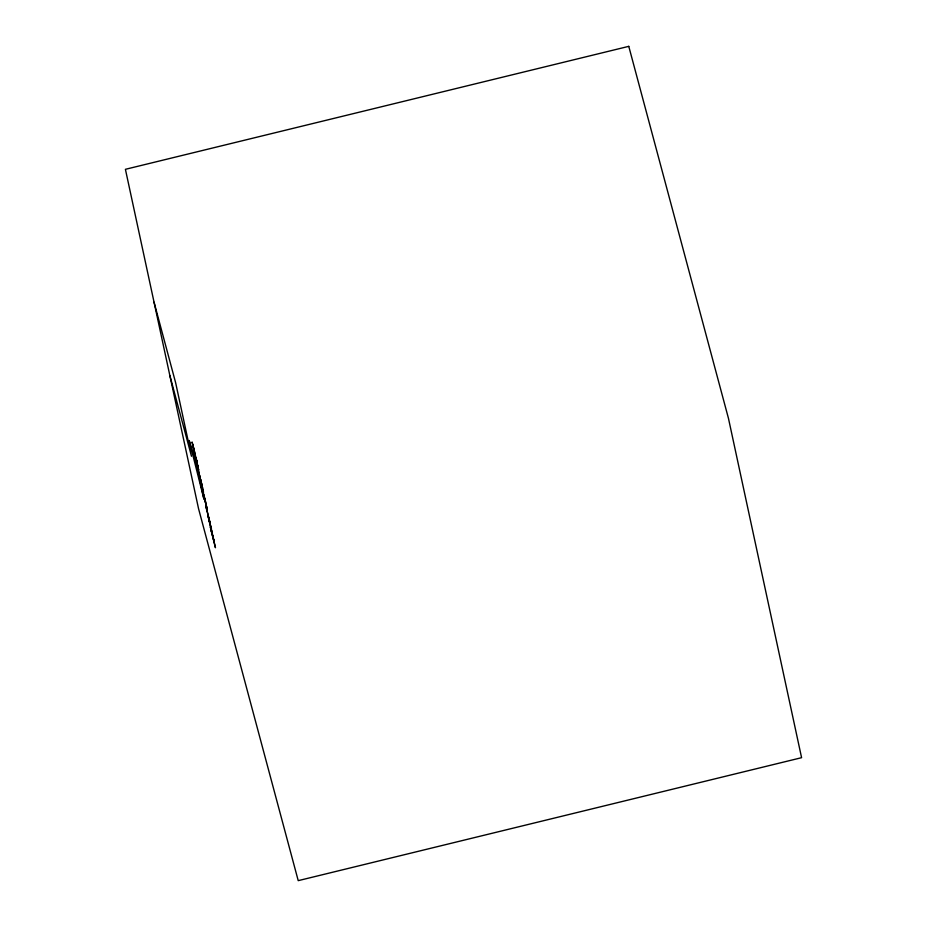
<?xml version="1.0" encoding="UTF-8"?>
<svg xmlns="http://www.w3.org/2000/svg" width="927" height="927" viewBox="0 0 927 927"><rect width="100%" height="100%" fill="white"/><g stroke="black" fill="none" stroke-linecap="round" stroke-linejoin="round"><path stroke-width="1.39" d="M202.781 489.583L201.449 485.783L205.11 499.723L204.797 498.286M202.19 488.541L203.523 492.341L199.861 478.402L200.174 479.838M197.509 465.736L198.193 468.147L197.416 464.462M194.485 451.646L192.051 442.005L196.779 461.09L196.454 459.595M154.056 302.214L175.643 382.793L191.483 456.269L169.896 375.69M196.234 459.827L193.998 451.182L194.322 452.677M204.172 496.768L203.789 495.319L206.651 507.243M205.551 501.774L205.157 500.302L207.37 510.209L202.283 489.63L205.134 501.577M211.704 532.11L210.336 527.023L213.986 540.916L210.835 527.695M195.921 458.344L197.034 462.874M196.385 460.116L197.231 463.685M200.29 478.123L198.505 471.553L202.642 488.297L197.972 469.386L199.317 475.887M197.173 463.233L198.737 470.348L195.585 458.575L195.91 460.07M200.614 479.189L201.762 484.218M212.074 532.04L212.399 533.535L208.749 519.641L209.073 521.136M195.11 454.554L192.631 444.265L193.523 448.656M210.441 526.235L215.458 547.73L211.008 530.093M628.773 46.35L125.412 169.317L198.529 508.587L298.227 880.65L801.588 757.683L728.471 418.413L628.773 46.35M206.501 508.703L210.174 523.454L205.979 506.571L206.791 509.653L206.501 508.703M196.014 462.411L189.178 440.487L203.928 499.143L196.014 462.411M211.159 527.799L207.833 515.4L211.483 529.294L211.159 527.799"/></g></svg>
